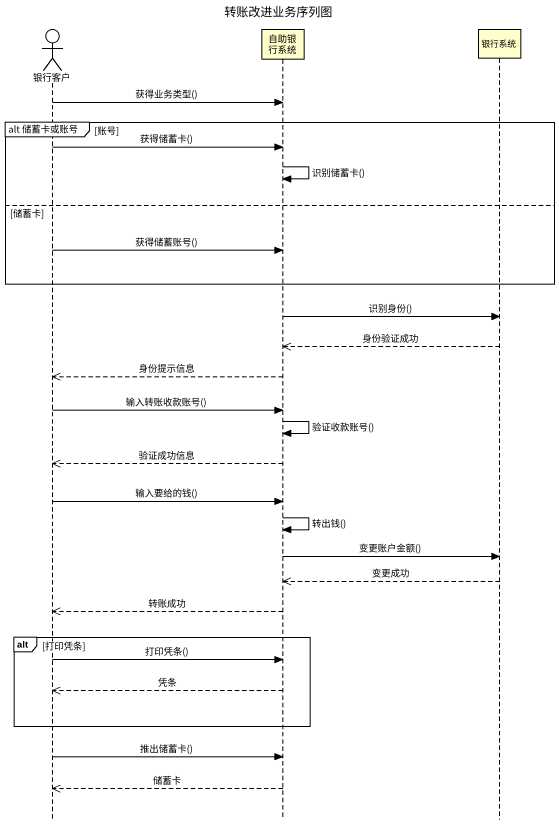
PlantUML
@startuml
title 转账改进业务序列图
hide footbox
actor 银行客户
participant 自助银行系统
participant 银行系统

银行客户 -> 自助银行系统 : 获得业务类型()
group alt 储蓄卡或账号 [账号]
  银行客户 -> 自助银行系统 : 获得储蓄卡()
  自助银行系统 -> 自助银行系统 : 识别储蓄卡()
else 储蓄卡
  银行客户 -> 自助银行系统 : 获得储蓄账号()
end
自助银行系统 -> 银行系统 : 识别身份()
银行系统 -->> 自助银行系统 : 身份验证成功
自助银行系统 -->> 银行客户 : 身份提示信息
银行客户 -> 自助银行系统 : 输入转账收款账号()
自助银行系统 -> 自助银行系统 : 验证收款账号()
自助银行系统 -->> 银行客户 : 验证成功信息
银行客户 -> 自助银行系统 : 输入要给的钱()
自助银行系统 -> 自助银行系统 : 转出钱()
自助银行系统 -> 银行系统 : 变更账户金额()
银行系统 -->> 自助银行系统 : 变更成功
自助银行系统 -->> 银行客户 : 转账成功
alt 打印凭条
  银行客户 -> 自助银行系统 : 打印凭条()
  自助银行系统 -->> 银行客户 : 凭条
end
银行客户 -> 自助银行系统 : 推出储蓄卡()
自助银行系统 -->> 银行客户 : 储蓄卡
@enduml
